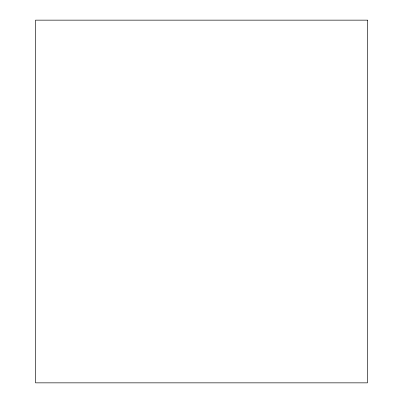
<?xml version="1.0" encoding="UTF-8"?>
<svg xmlns="http://www.w3.org/2000/svg" width="403" height="403" viewBox="0 0 403 403"><rect width="100%" height="100%" fill="white"/><g stroke="black" fill="none" stroke-linecap="round" stroke-linejoin="round"><path stroke-width="0.6" d="M367.501 20.15L35.499 20.15L35.499 382.85L367.501 382.85L367.501 20.15"/></g></svg>
